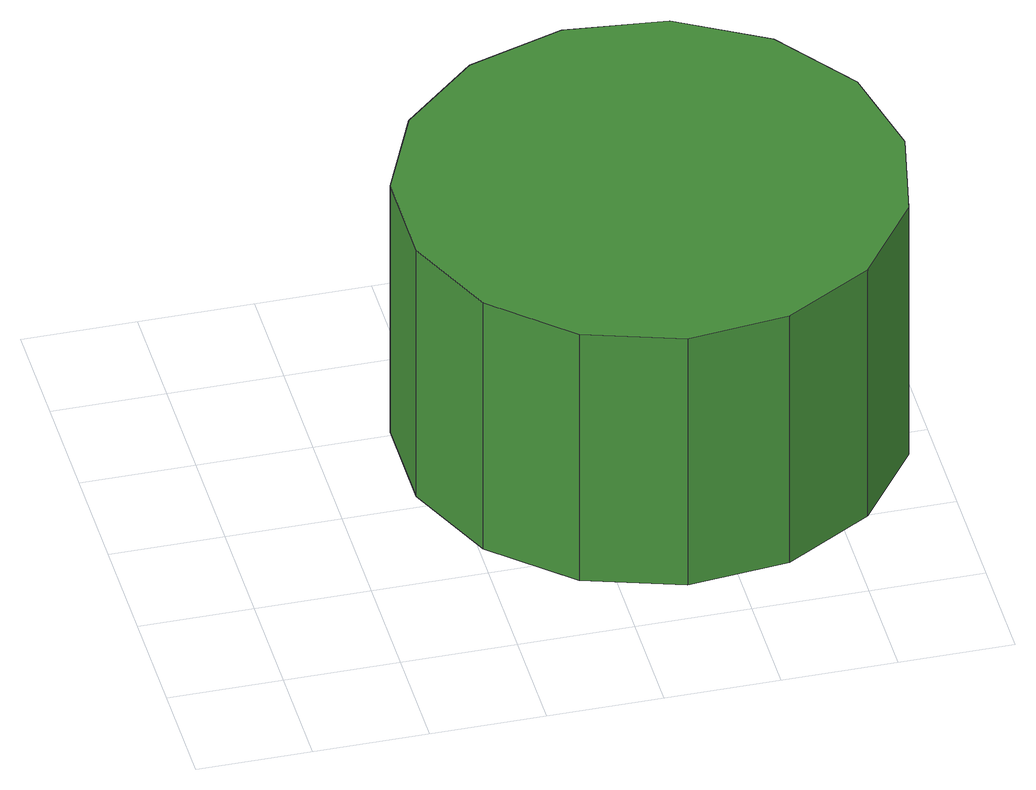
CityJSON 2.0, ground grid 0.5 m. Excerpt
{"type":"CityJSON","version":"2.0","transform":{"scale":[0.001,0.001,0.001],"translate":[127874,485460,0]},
"CityObjects":{
"tree1":{"type":"SolitaryVegetationObject","attributes":{"function":"something"},"geometry":[{"type":"MultiSurface","lod":"1","boundaries":[[[0,1,2,3,4,5,6,7,8,9,10,11,12,13,14]],[[15,16,17,18,19,20,21,22,23,24,25,26,27,28,29]],[[0,29,28,1]],[[1,28,27,2]],[[2,27,26,3]],[[3,26,25,4]],[[4,25,24,5]],[[5,24,23,6]],[[6,23,22,7]],[[7,22,21,8]],[[8,21,20,9]],[[9,20,19,10]],[[10,19,18,11]],[[11,18,17,12]],[[12,17,16,13]],[[13,16,15,14]],[[14,15,29,0]]]}]}
},
"vertices":[
[2977,1298,1858],[2883,1738,1858],[2618,2103,1858],[2228,2328,1858],[1780,2375,1858],[1352,2236,1858],[1017,1934,1858],[834,1523,1858],[834,1072,1858],[1017,661,1858],[1352,359,1858],[1780,220,1858],[2228,267,1858],[2618,493,1858],[2883,857,1858],[2883,857,568],[2618,493,568],[2228,267,568],[1780,220,568],[1352,359,568],[1017,661,568],[834,1072,568],[834,1523,568],[1017,1934,568],[1352,2236,568],[1780,2375,568],[2228,2328,568],[2618,2103,568],[2883,1738,568],[2977,1298,568]
]}
